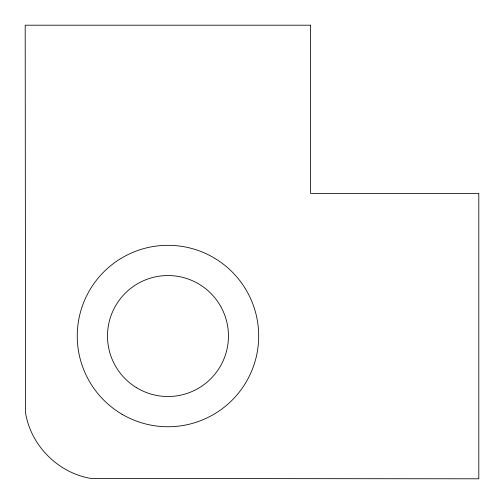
<?xml version="1.0" encoding="UTF-8"?>
<svg xmlns="http://www.w3.org/2000/svg" width="504" height="504" viewBox="0 0 504 504"><rect width="100%" height="100%" fill="white"/><g stroke="black" fill="none" stroke-linecap="round" stroke-linejoin="round"><path stroke-width="0.76" d="M310.596 25.2L25.2 25.2L25.515 412.763C30.851 445.687 58.313 473.149 91.237 478.485L478.8 478.8L478.8 193.404L310.596 193.404L310.596 25.2M122.138 414.32A90.72 90.72 0 0 0 258.691 336.577A90.72 90.72 0 0 0 123.089 257.191A90.72 90.72 0 0 0 122.138 414.32M136.238 387.513A60.48 60.48 0 0 0 228.425 337.768A60.48 60.48 0 0 0 139.255 282.801A60.48 60.48 0 0 0 136.238 387.513"/></g></svg>
